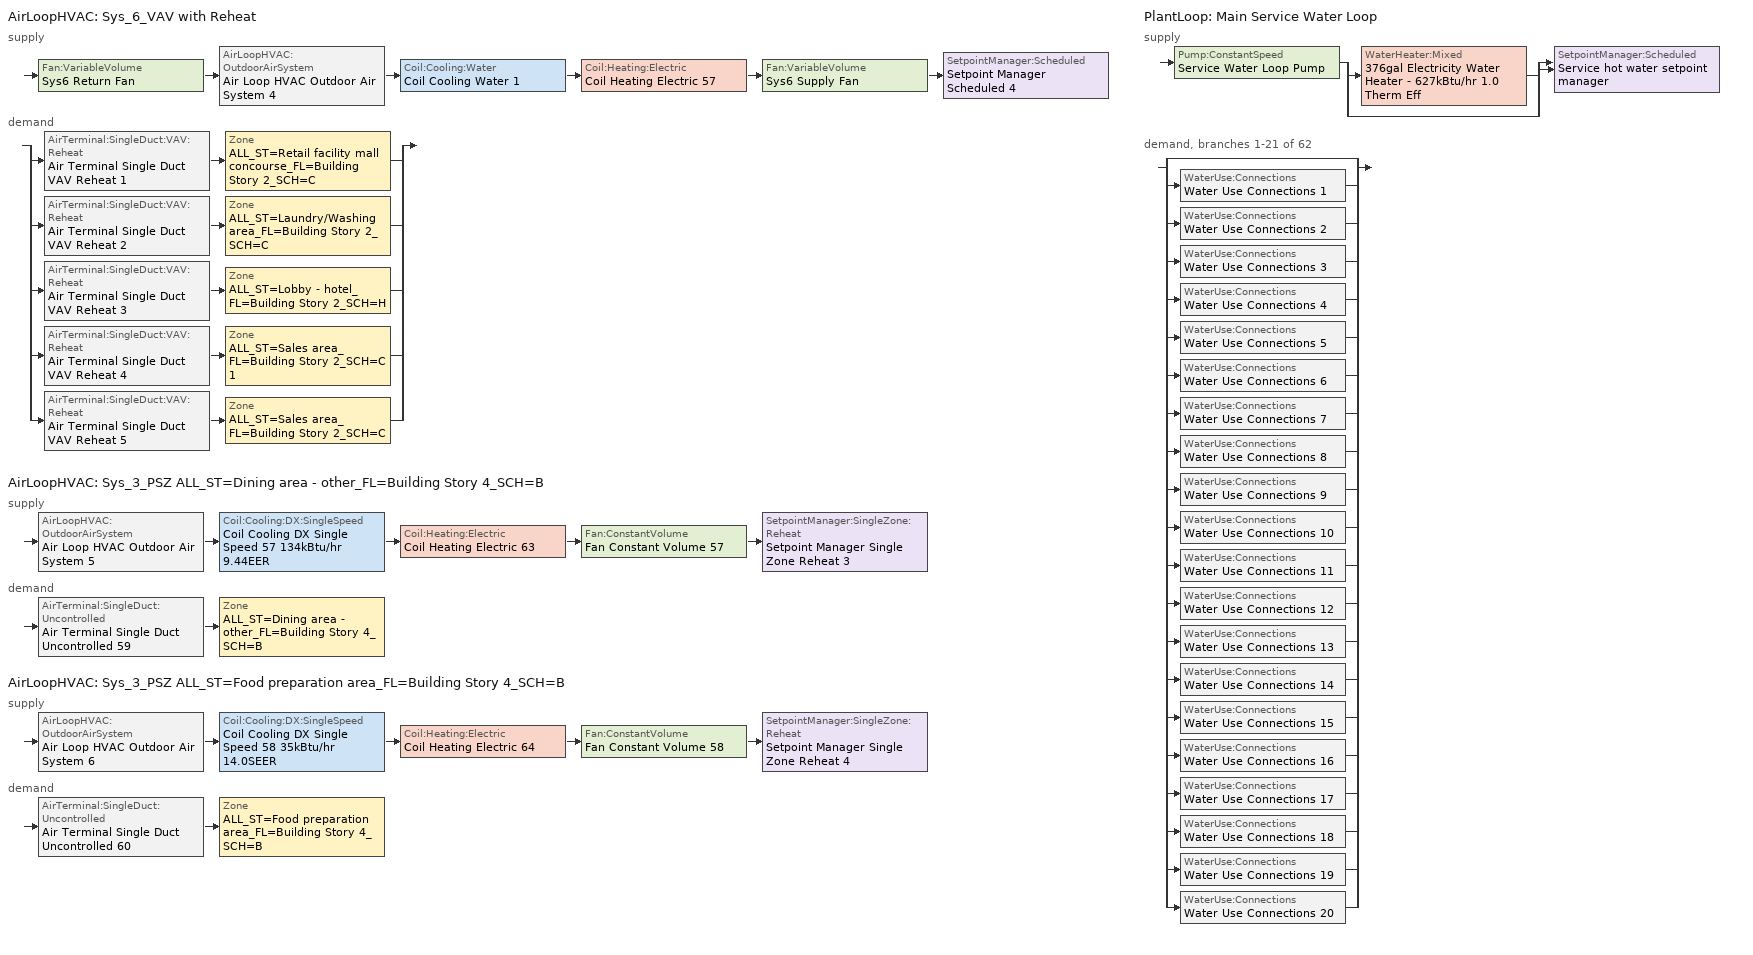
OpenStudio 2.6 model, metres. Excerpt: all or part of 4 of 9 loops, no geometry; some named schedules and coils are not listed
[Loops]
AirLoopHVAC 'Sys_6_VAV with Reheat'
 supply: Fan:VariableVolume 'Sys6 Return Fan' > AirLoopHVAC:OutdoorAirSystem 'Air Loop HVAC Outdoor Air System 4' > Coil:Cooling:Water 'Coil Cooling Water 1' > Coil:Heating:Electric 'Coil Heating Electric 57' > Fan:VariableVolume 'Sys6 Supply Fan' > SetpointManager:Scheduled 'Setpoint Manager Scheduled 4'
 demand: split
  | AirTerminal:SingleDuct:VAV:Reheat 'Air Terminal Single Duct VAV Reheat 1' > Zone 'ALL_ST=Retail facility mall concourse_FL=Building Story 2_SCH=C'
  | AirTerminal:SingleDuct:VAV:Reheat 'Air Terminal Single Duct VAV Reheat 2' > Zone 'ALL_ST=Laundry/Washing area_FL=Building Story 2_SCH=C'
  | AirTerminal:SingleDuct:VAV:Reheat 'Air Terminal Single Duct VAV Reheat 3' > Zone 'ALL_ST=Lobby - hotel_FL=Building Story 2_SCH=H'
  | AirTerminal:SingleDuct:VAV:Reheat 'Air Terminal Single Duct VAV Reheat 4' > Zone 'ALL_ST=Sales area_FL=Building Story 2_SCH=C 1'
  | AirTerminal:SingleDuct:VAV:Reheat 'Air Terminal Single Duct VAV Reheat 5' > Zone 'ALL_ST=Sales area_FL=Building Story 2_SCH=C'
AirLoopHVAC 'Sys_3_PSZ ALL_ST=Dining area - other_FL=Building Story 4_SCH=B'
 supply: AirLoopHVAC:OutdoorAirSystem 'Air Loop HVAC Outdoor Air System 5' > Coil:Cooling:DX:SingleSpeed 'Coil Cooling DX Single Speed 57 134kBtu/hr 9.44EER' > Coil:Heating:Electric 'Coil Heating Electric 63' > Fan:ConstantVolume 'Fan Constant Volume 57' > SetpointManager:SingleZone:Reheat 'Setpoint Manager Single Zone Reheat 3'
 demand: AirTerminal:SingleDuct:Uncontrolled 'Air Terminal Single Duct Uncontrolled 59' > Zone 'ALL_ST=Dining area - other_FL=Building Story 4_SCH=B'
AirLoopHVAC 'Sys_3_PSZ ALL_ST=Food preparation area_FL=Building Story 4_SCH=B'
 supply: AirLoopHVAC:OutdoorAirSystem 'Air Loop HVAC Outdoor Air System 6' > Coil:Cooling:DX:SingleSpeed 'Coil Cooling DX Single Speed 58 35kBtu/hr 14.0SEER' > Coil:Heating:Electric 'Coil Heating Electric 64' > Fan:ConstantVolume 'Fan Constant Volume 58' > SetpointManager:SingleZone:Reheat 'Setpoint Manager Single Zone Reheat 4'
 demand: AirTerminal:SingleDuct:Uncontrolled 'Air Terminal Single Duct Uncontrolled 60' > Zone 'ALL_ST=Food preparation area_FL=Building Story 4_SCH=B'
PlantLoop 'Main Service Water Loop'
 supply: Pump:ConstantSpeed 'Service Water Loop Pump' > split
  | WaterHeater:Mixed '376gal Electricity Water Heater - 627kBtu/hr 1.0 Therm Eff'
  | bypass
  join > SetpointManager:Scheduled 'Service hot water setpoint manager'
 demand, branches 1-21 of 62: split
  | bypass
  | WaterUse:Connections 'Water Use Connections 1'
  | WaterUse:Connections 'Water Use Connections 2'
  | WaterUse:Connections 'Water Use Connections 3'
  | WaterUse:Connections 'Water Use Connections 4'
  | WaterUse:Connections 'Water Use Connections 5'
  | WaterUse:Connections 'Water Use Connections 6'
  | WaterUse:Connections 'Water Use Connections 7'
  | WaterUse:Connections 'Water Use Connections 8'
  | WaterUse:Connections 'Water Use Connections 9'
  | WaterUse:Connections 'Water Use Connections 10'
  | WaterUse:Connections 'Water Use Connections 11'
  | WaterUse:Connections 'Water Use Connections 12'
  | WaterUse:Connections 'Water Use Connections 13'
  | WaterUse:Connections 'Water Use Connections 14'
  | WaterUse:Connections 'Water Use Connections 15'
  | WaterUse:Connections 'Water Use Connections 16'
  | WaterUse:Connections 'Water Use Connections 17'
  | WaterUse:Connections 'Water Use Connections 18'
  | WaterUse:Connections 'Water Use Connections 19'
  | WaterUse:Connections 'Water Use Connections 20'
[Sizing:Zone] Zone Cooling Design Supply Air Temperature Input Method=SupplyAirTemperature; Zone Cooling Design Supply Air Temperature {C}=13; Zone Cooling Design Supply Air Temperature Difference {deltaC}=11.11; Zone Heating Design Supply Air Temperature Input Method=SupplyAirTemperature; Zone Heating Design Supply Air Temperature {C}=43; Zone Heating Design Supply Air Temperature Difference {deltaC}=11.11; Zone Cooling Design Supply Air Humidity Ratio {kg-H2O/kg-air}=0.0085; Zone Heating Design Supply Air Humidity Ratio {kg-H2O/kg-air}=0.008; Zone Heating Sizing Factor=1.3; Zone Cooling Sizing Factor=1.1; Cooling Design Air Flow Method=DesignDay; Heating Design Air Flow Method=DesignDay; Account for Dedicated Outdoor Air System=No; Dedicated Outdoor Air System Control Strategy=NeutralSupplyAir; Dedicated Outdoor Air Low Setpoint Temperature for Design {C}=autosize; Dedicated Outdoor Air High Setpoint Temperature for Design {C}=autosize
ALL_ST=Sales area_FL=Building Story 2_SCH=C; ALL_ST=Retail facility mall concourse_FL=Building Story 2_SCH=C; ALL_ST=Dining area - other_FL=Building Story 4_SCH=B; ALL_ST=Laundry/Washing area_FL=Building Story 2_SCH=C; ALL_ST=Lobby - hotel_FL=Building Story 2_SCH=H; ALL_ST=Sales area_FL=Building Story 2_SCH=C 1; ALL_ST=Food preparation area_FL=Building Story 4_SCH=B
[Zone equipment]
ALL_ST=Sales area_FL=Building Story 2_SCH=C: Air Terminal Single Duct VAV Reheat 5, Zone HVAC Baseboard Convective Electric 63
ALL_ST=Retail facility mall concourse_FL=Building Story 2_SCH=C: Air Terminal Single Duct VAV Reheat 1, Zone HVAC Baseboard Convective Electric 59
ALL_ST=Dining area - other_FL=Building Story 4_SCH=B: Air Terminal Single Duct Uncontrolled 59, Zone HVAC Baseboard Convective Electric 64
ALL_ST=Laundry/Washing area_FL=Building Story 2_SCH=C: Air Terminal Single Duct VAV Reheat 2, Zone HVAC Baseboard Convective Electric 60
ALL_ST=Lobby - hotel_FL=Building Story 2_SCH=H: Air Terminal Single Duct VAV Reheat 3, Zone HVAC Baseboard Convective Electric 61
ALL_ST=Sales area_FL=Building Story 2_SCH=C 1: Air Terminal Single Duct VAV Reheat 4, Zone HVAC Baseboard Convective Electric 62
ALL_ST=Food preparation area_FL=Building Story 4_SCH=B: Air Terminal Single Duct Uncontrolled 60, Zone HVAC Baseboard Convective Electric 65
[AirLoopHVAC] Design Supply Air Flow Rate {m3/s}=AutoSize
Name | Availability Schedule
Sys_6_VAV with Reheat | Sys_6_VAV with Reheat Occ Sch
Sys_3_PSZ ALL_ST=Dining area - other_FL=Building Story 4_SCH=B | Sys_3_PSZ ALL_ST=Dining area - other_FL=Building Story 4_SCH=B Occ Sch
Sys_3_PSZ ALL_ST=Food preparation area_FL=Building Story 4_SCH=B | Sys_3_PSZ ALL_ST=Food preparation area_FL=Building Story 4_SCH=B Occ Sch
[Sizing:System] Type of Load to Size On=Sensible; Design Outdoor Air Flow Rate {m3/s}=Autosize; Preheat Design Temperature {C}=7; Preheat Design Humidity Ratio {kg-H2O/kg-Air}=0.008; Precool Design Humidity Ratio {kg-H2O/kg-Air}=0.008; Central Cooling Design Supply Air Temperature {C}=13; Sizing Option=NonCoincident; 100% Outdoor Air in Cooling=No; 100% Outdoor Air in Heating=No; Central Cooling Design Supply Air Humidity Ratio {kg-H2O/kg-Air}=0.0085; Central Heating Design Supply Air Humidity Ratio {kg-H2O/kg-Air}=0.008; Cooling Design Air Flow Method=DesignDay; Cooling Design Air Flow Rate {m3/s}=0; Heating Design Air Flow Method=DesignDay; Heating Design Air Flow Rate {m3/s}=0; System Outdoor Air Method=ZoneSum; Zone Maximum Outdoor Air Fraction=1; Cooling Supply Air Flow Rate Per Floor Area {m3/s-m2}=0.00996765; Cooling Fraction of Autosized Cooling Supply Air Flow Rate=1; Cooling Supply Air Flow Rate Per Unit Cooling Capacity {m3/s-W}=3.94755e-05; Heating Supply Air Flow Rate Per Floor Area {m3/s-m2}=0.00996765; Heating Fraction of Autosized Heating Supply Air Flow Rate=1; Heating Fraction of Autosized Cooling Supply Air Flow Rate=1; Heating Supply Air Flow Rate Per Unit Heating Capacity {m3/s-W}=3.15882e-05; Cooling Design Capacity Method=CoolingDesignCapacity; Cooling Design Capacity {W}=autosize; Cooling Design Capacity Per Floor Area {W/m2}=234.7; Fraction of Autosized Cooling Design Capacity=1; Heating Design Capacity Method=HeatingDesignCapacity; Heating Design Capacity {W}=autosize; Heating Design Capacity Per Floor Area {W/m2}=157; Fraction of Autosized Heating Design Capacity=1; Central Cooling Capacity Control Method=OnOff
Name | Minimum System Air Flow Ratio | Precool Design Temperature {C} | Central Heating Design Supply Air Temperature {C}
Sys_6_VAV with Reheat | 0.3 | 12.8 | 13.1
Sys_3_PSZ ALL_ST=Dining area - other_FL=Building Story 4_SCH=B; Sys_3_PSZ ALL_ST=Food preparation area_FL=Building Story 4_SCH=B | 1 | 13 | 43
[Fan:ConstantVolume] Availability Schedule=Always On Discrete; Fan Efficiency=0.39975; Pressure Rise {Pa}=640; Maximum Flow Rate {m3/s}=AutoSize; Motor Efficiency=0.615
Fan Constant Volume 57; Fan Constant Volume 58
[Coil:Heating:Electric] Availability Schedule=Always On Discrete
Coil Heating Electric 57; Coil Heating Electric 58; Coil Heating Electric 59; Coil Heating Electric 60; Coil Heating Electric 61; Coil Heating Electric 62; Coil Heating Electric 63; Coil Heating Electric 64
[Coil:Cooling:DX:SingleSpeed] Availability Schedule=Always On Discrete; Rated Total Cooling Capacity {W}=autosize; Rated Sensible Heat Ratio=autosize; Rated Air Flow Rate {m3/s}=autosize; Rated Evaporator Fan Power Per Volume Flow Rate {W/(m3/s)}=773.3; Total Cooling Capacity Function of Temperature Curve=DXCOOL-NECB2011-REF-CAPFT; Total Cooling Capacity Function of Flow Fraction Curve=DXCOOL-NECB2011-REF-CAPFFLOW; Energy Input Ratio Function of Temperature Curve=DXCOOL-NECB2011-REF-COOLEIRFT; Energy Input Ratio Function of Flow Fraction Curve=DXCOOL-NECB2011-REF-COOLEIRFFLOW; Part Load Fraction Correlation Curve=DXCOOL-NECB2011-REF-COOLPLFFPLR; Condenser Type=AirCooled; Evaporative Condenser Effectiveness=0; Evaporative Condenser Air Flow Rate {m3/s}=Autosize; Evaporative Condenser Pump Rated Power Consumption {W}=Autosize; Crankcase Heater Capacity {W}=0; Maximum Outdoor Dry-Bulb Temperature for Crankcase Heater Operation {C}=0; Basin Heater Capacity {W/K}=0; Basin Heater Setpoint Temperature {C}=10
Name | Rated COP {W/W}
Coil Cooling DX Single Speed 57 134kBtu/hr 9.44EER | 3.29003
Coil Cooling DX Single Speed 58 35kBtu/hr 14.0SEER | 3.8248
[Controller:OutdoorAir] Minimum Outdoor Air Flow Rate {m3/s}=autosize; Maximum Outdoor Air Flow Rate {m3/s}=Autosize; Economizer Control Action Type=ModulateFlow; Lockout Type=NoLockout; Minimum Limit Type=FixedMinimum; High Humidity Control=No; Heat Recovery Bypass Control Type=BypassWhenOAFlowGreaterThanMinimum
Name | Economizer Control Type | Minimum Outdoor Air Schedule | Controller Mechanical Ventilation | Economizer Maximum Limit Dry-Bulb Temperature {C} | Economizer Maximum Limit Enthalpy {J/kg} | Economizer Minimum Limit Dry-Bulb Temperature {C}
Controller Outdoor Air 4 | DifferentialEnthalpy | Sys_6_VAV with Reheat Occ Sch | Controller Mechanical Ventilation 4
Controller Outdoor Air 5 | DifferentialEnthalpy | Sys_3_PSZ ALL_ST=Dining area - other_FL=Building Story 4_SCH=B Occ Sch | Controller Mechanical Ventilation 5
Controller Outdoor Air 6 | NoEconomizer | Sys_3_PSZ ALL_ST=Food preparation area_FL=Building Story 4_SCH=B Occ Sch | Controller Mechanical Ventilation 6 | 28 | 64000 | -100
[Controller:MechanicalVentilation] Availability Schedule=Always On Discrete; System Outdoor Air Method=ZoneSum
Controller Mechanical Ventilation 4; Controller Mechanical Ventilation 5; Controller Mechanical Ventilation 6
[AirLoopHVAC:OutdoorAirSystem]
Name | Controller
Air Loop HVAC Outdoor Air System 4 | Controller Outdoor Air 4
Air Loop HVAC Outdoor Air System 5 | Controller Outdoor Air 5
Air Loop HVAC Outdoor Air System 6 | Controller Outdoor Air 6
[SetpointManager:Scheduled] Control Variable=Temperature
Name | Schedule
Setpoint Manager Scheduled 4 | Supply Air Temp
Service hot water setpoint manager | Service Water Loop Temp - 140F
[ZoneHVAC:Baseboard:Convective:Electric] Availability Schedule=Always On Discrete; Nominal Capacity {W}=autosize; Efficiency=1
Zone HVAC Baseboard Convective Electric 59; Zone HVAC Baseboard Convective Electric 60; Zone HVAC Baseboard Convective Electric 61; Zone HVAC Baseboard Convective Electric 62; Zone HVAC Baseboard Convective Electric 63; Zone HVAC Baseboard Convective Electric 64; Zone HVAC Baseboard Convective Electric 65
[AirTerminal:SingleDuct:Uncontrolled] Availability Schedule=Always On Discrete; Maximum Air Flow Rate {m3/s}=AutoSize
Air Terminal Single Duct Uncontrolled 59; Air Terminal Single Duct Uncontrolled 60
[SetpointManager:SingleZone:Reheat] Minimum Supply Air Temperature {C}=13; Maximum Supply Air Temperature {C}=43
Name | Control Zone
Setpoint Manager Single Zone Reheat 3 | ALL_ST=Dining area - other_FL=Building Story 4_SCH=B
Setpoint Manager Single Zone Reheat 4 | ALL_ST=Food preparation area_FL=Building Story 4_SCH=B
[PlantLoop]
Main Service Water Loop: Glycol Concentration=0; Maximum Loop Temperature {C}=60; Minimum Loop Temperature {C}=10; Plant Loop Volume {m3}=Autocalculate; Load Distribution Scheme=Optimal
[Sizing:Plant]
Main Service Water Loop: Loop Type=Heating; Design Loop Exit Temperature {C}=60; Loop Design Temperature Difference {deltaC}=5; Sizing Option=NonCoincident; Zone Timesteps in Averaging Window=1; Coincident Sizing Factor Mode=None
[Pump:ConstantSpeed]
Service Water Loop Pump: Rated Flow Rate {m3/s}=autosize; Rated Pump Head {Pa}=589752; Rated Power Consumption {W}=autosize; Motor Efficiency=0.855; Fraction of Motor Inefficiencies to Fluid Stream=0; Pump Control Type=Intermittent; Design Power Sizing Method=PowerPerFlowPerPressure; Design Electric Power per Unit Flow Rate {W/(m3/s)}=348701.1; Design Shaft Power per Unit Flow Rate per Unit Head {W-s/m3-Pa}=1.28205
[Fan:VariableVolume] Availability Schedule=Always On Discrete; Maximum Flow Rate {m3/s}=Autosize; Fan Power Minimum Flow Rate Input Method=Fraction; Fan Power Minimum Flow Fraction=0.68; Fan Power Minimum Air Flow Rate {m3/s}=0; Motor In Airstream Fraction=1; Fan Power Coefficient 1=-2.4176; Fan Power Coefficient 2=9.5874; Fan Power Coefficient 3=-11.559; Fan Power Coefficient 4=5.4009; Fan Power Coefficient 5=0
Name | Fan Efficiency | Pressure Rise {Pa} | Motor Efficiency
Sys6 Supply Fan | 0.549965 | 1000 | 0.8461
Sys6 Return Fan | 0.299975 | 250 | 0.4615
[AirTerminal:SingleDuct:VAV:Reheat] Availability Schedule=Always On Discrete; Maximum Air Flow Rate {m3/s}=AutoSize; Zone Minimum Air Flow Input Method=Constant; Constant Minimum Air Flow Fraction=0.3; Maximum Hot Water or Steam Flow Rate {m3/s}=AutoSize; Minimum Hot Water or Steam Flow Rate {m3/s}=0; Convergence Tolerance=0.001; Damper Heating Action=Normal; Maximum Flow per Zone Floor Area During Reheat {m3/s-m2}=AutoSize; Maximum Flow Fraction During Reheat=0.5; Maximum Reheat Air Temperature {C}=43; Control For Outdoor Air=No
Name | Fixed Minimum Air Flow Rate {m3/s} | Reheat Coil
Air Terminal Single Duct VAV Reheat 1 | 0.377724 | Coil Heating Electric 58
Air Terminal Single Duct VAV Reheat 2 | 0.156079 | Coil Heating Electric 59
Air Terminal Single Duct VAV Reheat 3 | 2.61637 | Coil Heating Electric 60
Air Terminal Single Duct VAV Reheat 4 | 0.134143 | Coil Heating Electric 61
Air Terminal Single Duct VAV Reheat 5 | 0.155338 | Coil Heating Electric 62
[WaterHeater:Mixed]
376gal Electricity Water Heater - 627kBtu/hr 1.0 Therm Eff: Tank Volume {m3}=1.42181; Setpoint Temperature Schedule=Service Water Loop Temp - 140F; Deadband Temperature Difference {deltaC}=2; Maximum Temperature Limit {C}=82.2222; Heater Control Type=Cycle; Heater Maximum Capacity {W}=183709; Heater Fuel Type=Electricity; Heater Thermal Efficiency=1; Off Cycle Parasitic Fuel Consumption Rate {W}=122.494; Off Cycle Parasitic Fuel Type=Electricity; Off Cycle Parasitic Heat Fraction to Tank=0.8; On Cycle Parasitic Fuel Consumption Rate {W}=122.494; On Cycle Parasitic Fuel Type=Electricity; On Cycle Parasitic Heat Fraction to Tank=0; Ambient Temperature Indicator=Schedule; Ambient Temperature Schedule=Water Heater Ambient Temp Schedule - 70F; Off Cycle Loss Coefficient to Ambient Temperature {W/K}=5.26259; On Cycle Loss Coefficient to Ambient Temperature {W/K}=5.26259; Use Side Effectiveness=1; Source Side Effectiveness=1; Use Side Design Flow Rate {m3/s}=autosize; Source Side Design Flow Rate {m3/s}=autosize; Indirect Water Heating Recovery Time {hr}=1.5; Source Side Flow Control Mode=IndirectHeatPrimarySetpoint
[WaterUse:Connections]
Name | Water Use Equipment Name 1
Water Use Connections 1 | Banquet_flr_6 Service Water Use 0.34gal/min
Water Use Connections 2 | Cafe_flr_1 Service Water Use 0.02gal/min
Water Use Connections 3 | Dining_flr_6 Service Water Use 0.34gal/min
Water Use Connections 4 | Kitchen_flr_6 Service Water Use 0.05gal/min
Water Use Connections 5 | Laundry_flr_1 Service Water Use 0.02gal/min
Water Use Connections 6 | Lobby_flr_1 Service Water Use 0.33gal/min
Water Use Connections 7 | Retail_1_flr_1 Service Water Use 0.01gal/min
Water Use Connections 8 | Retail_2_flr_1 Service Water Use 0.01gal/min
Water Use Connections 9 | Room_1_flr_3 Service Water Use 0.08gal/min
Water Use Connections 10 | Room_1_flr_6 Service Water Use 0.08gal/min
Water Use Connections 11 | Room_2_flr_3 Service Water Use 0.08gal/min
Water Use Connections 12 | Room_2_flr_6 Service Water Use 0.08gal/min
Water Use Connections 13 | Room_3_0_flr_3 Service Water Use 0.05gal/min
Water Use Connections 14 | Room_3_10_flr_3 Service Water Use 0.05gal/min
Water Use Connections 15 | Room_3_11_flr_3 Service Water Use 0.05gal/min
Water Use Connections 16 | Room_3_12_flr_3 Service Water Use 0.05gal/min
Water Use Connections 17 | Room_3_13_flr_3 Service Water Use 0.05gal/min
Water Use Connections 18 | Room_3_14_flr_3 Service Water Use 0.05gal/min
Water Use Connections 19 | Room_3_15_flr_3 Service Water Use 0.05gal/min
Water Use Connections 20 | Room_3_16_flr_3 Service Water Use 0.05gal/min
[WaterUse:Equipment:Definition]
Name | Peak Flow Rate {m3/s} | Target Temperature Schedule | Sensible Fraction Schedule | Latent Fraction Schedule
Banquet_flr_6 Service Water Use Def 0.34gal/min | 2.11381e-05 | Schedule Ruleset 5 | Schedule Ruleset 3 | Schedule Ruleset 4
Cafe_flr_1 Service Water Use Def 0.02gal/min | 1.50463e-06 | Schedule Ruleset 8 | Schedule Ruleset 6 | Schedule Ruleset 7
Dining_flr_6 Service Water Use Def 0.34gal/min | 2.11381e-05 | Schedule Ruleset 11 | Schedule Ruleset 9 | Schedule Ruleset 10
Kitchen_flr_6 Service Water Use Def 0.05gal/min | 3.29204e-06 | Schedule Ruleset 14 | Schedule Ruleset 12 | Schedule Ruleset 13
Laundry_flr_1 Service Water Use Def 0.02gal/min | 1.24346e-06 | Schedule Ruleset 17 | Schedule Ruleset 15 | Schedule Ruleset 16
Lobby_flr_1 Service Water Use Def 0.33gal/min | 2.08442e-05 | Schedule Ruleset 20 | Schedule Ruleset 18 | Schedule Ruleset 19
Retail_1_flr_1 Service Water Use Def 0.01gal/min | 4.74976e-07 | Schedule Ruleset 23 | Schedule Ruleset 21 | Schedule Ruleset 22
Retail_2_flr_1 Service Water Use Def 0.01gal/min | 5.50024e-07 | Schedule Ruleset 26 | Schedule Ruleset 24 | Schedule Ruleset 25
Room_1_flr_3 Service Water Use Def 0.08gal/min | 4.97412e-06 | Schedule Ruleset 29 | Schedule Ruleset 27 | Schedule Ruleset 28
Room_1_flr_6 Service Water Use Def 0.08gal/min | 4.97412e-06 | Schedule Ruleset 32 | Schedule Ruleset 30 | Schedule Ruleset 31
Room_2_flr_3 Service Water Use Def 0.08gal/min | 4.97354e-06 | Schedule Ruleset 35 | Schedule Ruleset 33 | Schedule Ruleset 34
Room_2_flr_6 Service Water Use Def 0.08gal/min | 4.97354e-06 | Schedule Ruleset 38 | Schedule Ruleset 36 | Schedule Ruleset 37
Room_3_0_flr_3 Service Water Use Def 0.05gal/min | 3.12604e-06 | Schedule Ruleset 41 | Schedule Ruleset 39 | Schedule Ruleset 40
Room_3_10_flr_3 Service Water Use Def 0.05gal/min | 3.12604e-06 | Schedule Ruleset 44 | Schedule Ruleset 42 | Schedule Ruleset 43
Room_3_11_flr_3 Service Water Use Def 0.05gal/min | 3.12604e-06 | Schedule Ruleset 47 | Schedule Ruleset 45 | Schedule Ruleset 46
Room_3_12_flr_3 Service Water Use Def 0.05gal/min | 3.12604e-06 | Schedule Ruleset 50 | Schedule Ruleset 48 | Schedule Ruleset 49
Room_3_13_flr_3 Service Water Use Def 0.05gal/min | 3.12604e-06 | Schedule Ruleset 53 | Schedule Ruleset 51 | Schedule Ruleset 52
Room_3_14_flr_3 Service Water Use Def 0.05gal/min | 3.12604e-06 | Schedule Ruleset 56 | Schedule Ruleset 54 | Schedule Ruleset 55
Room_3_15_flr_3 Service Water Use Def 0.05gal/min | 3.12604e-06 | Schedule Ruleset 59 | Schedule Ruleset 57 | Schedule Ruleset 58
Room_3_16_flr_3 Service Water Use Def 0.05gal/min | 3.12604e-06 | Schedule Ruleset 62 | Schedule Ruleset 60 | Schedule Ruleset 61
[WaterUse:Equipment]
Name | Water Use Equipment Definition | Space | Flow Rate Fraction Schedule
Banquet_flr_6 Service Water Use 0.34gal/min | Banquet_flr_6 Service Water Use Def 0.34gal/min | Banquet_Flr_6 | NECB-B-Service Water Heating
Cafe_flr_1 Service Water Use 0.02gal/min | Cafe_flr_1 Service Water Use Def 0.02gal/min | Cafe_Flr_1 | NECB-C-Service Water Heating
Dining_flr_6 Service Water Use 0.34gal/min | Dining_flr_6 Service Water Use Def 0.34gal/min | Dining_Flr_6 | NECB-B-Service Water Heating
Kitchen_flr_6 Service Water Use 0.05gal/min | Kitchen_flr_6 Service Water Use Def 0.05gal/min | Kitchen_Flr_6 | NECB-B-Service Water Heating
Laundry_flr_1 Service Water Use 0.02gal/min | Laundry_flr_1 Service Water Use Def 0.02gal/min | Laundry_Flr_1 | NECB-C-Service Water Heating
Lobby_flr_1 Service Water Use 0.33gal/min | Lobby_flr_1 Service Water Use Def 0.33gal/min | Lobby_Flr_1 | NECB-H-Service Water Heating
Retail_1_flr_1 Service Water Use 0.01gal/min | Retail_1_flr_1 Service Water Use Def 0.01gal/min | Retail_1_Flr_1 | NECB-C-Service Water Heating
Retail_2_flr_1 Service Water Use 0.01gal/min | Retail_2_flr_1 Service Water Use Def 0.01gal/min | Retail_2_Flr_1 | NECB-C-Service Water Heating
Room_1_flr_3 Service Water Use 0.08gal/min | Room_1_flr_3 Service Water Use Def 0.08gal/min | Room_1_Flr_3 | NECB-F-Service Water Heating
Room_1_flr_6 Service Water Use 0.08gal/min | Room_1_flr_6 Service Water Use Def 0.08gal/min | Room_1_Flr_6 | NECB-F-Service Water Heating
Room_2_flr_3 Service Water Use 0.08gal/min | Room_2_flr_3 Service Water Use Def 0.08gal/min | Room_2_Flr_3 | NECB-F-Service Water Heating
Room_2_flr_6 Service Water Use 0.08gal/min | Room_2_flr_6 Service Water Use Def 0.08gal/min | Room_2_Flr_6 | NECB-F-Service Water Heating
Room_3_0_flr_3 Service Water Use 0.05gal/min | Room_3_0_flr_3 Service Water Use Def 0.05gal/min | Room_3_0_Flr_3 | NECB-F-Service Water Heating
Room_3_10_flr_3 Service Water Use 0.05gal/min | Room_3_10_flr_3 Service Water Use Def 0.05gal/min | Room_3_10_Flr_3 | NECB-F-Service Water Heating
Room_3_11_flr_3 Service Water Use 0.05gal/min | Room_3_11_flr_3 Service Water Use Def 0.05gal/min | Room_3_11_Flr_3 | NECB-F-Service Water Heating
Room_3_12_flr_3 Service Water Use 0.05gal/min | Room_3_12_flr_3 Service Water Use Def 0.05gal/min | Room_3_12_Flr_3 | NECB-F-Service Water Heating
Room_3_13_flr_3 Service Water Use 0.05gal/min | Room_3_13_flr_3 Service Water Use Def 0.05gal/min | Room_3_13_Flr_3 | NECB-F-Service Water Heating
Room_3_14_flr_3 Service Water Use 0.05gal/min | Room_3_14_flr_3 Service Water Use Def 0.05gal/min | Room_3_14_Flr_3 | NECB-F-Service Water Heating
Room_3_15_flr_3 Service Water Use 0.05gal/min | Room_3_15_flr_3 Service Water Use Def 0.05gal/min | Room_3_15_Flr_3 | NECB-F-Service Water Heating
Room_3_16_flr_3 Service Water Use 0.05gal/min | Room_3_16_flr_3 Service Water Use Def 0.05gal/min | Room_3_16_Flr_3 | NECB-F-Service Water Heating
[Schedule:Ruleset]
Supply Air Temp: Default Day Schedule=Supply Air Temp Default
Service Water Loop Temp - 140F: Default Day Schedule=Service Water Loop Temp - 140F Default
Water Heater Ambient Temp Schedule - 70F: Default Day Schedule=Water Heater Ambient Temp Schedule - 70F Default
Schedule Ruleset 3: Default Day Schedule=Schedule Day 8
Schedule Ruleset 4: Default Day Schedule=Schedule Day 9
Schedule Ruleset 5: Default Day Schedule=Schedule Day 10
NECB-B-Service Water Heating: Default Day Schedule=NECB-B-Service Water Heating Default
Schedule Ruleset 6: Default Day Schedule=Schedule Day 11
Schedule Ruleset 7: Default Day Schedule=Schedule Day 12
Schedule Ruleset 8: Default Day Schedule=Schedule Day 13
NECB-C-Service Water Heating: Default Day Schedule=NECB-C-Service Water Heating Default
Schedule Ruleset 9: Default Day Schedule=Schedule Day 14
Schedule Ruleset 10: Default Day Schedule=Schedule Day 15
Schedule Ruleset 11: Default Day Schedule=Schedule Day 16
Schedule Ruleset 12: Default Day Schedule=Schedule Day 17
Schedule Ruleset 13: Default Day Schedule=Schedule Day 18
Schedule Ruleset 14: Default Day Schedule=Schedule Day 19
Schedule Ruleset 15: Default Day Schedule=Schedule Day 20
Schedule Ruleset 16: Default Day Schedule=Schedule Day 21
Schedule Ruleset 17: Default Day Schedule=Schedule Day 22
Schedule Ruleset 18: Default Day Schedule=Schedule Day 23
Schedule Ruleset 19: Default Day Schedule=Schedule Day 24
Schedule Ruleset 20: Default Day Schedule=Schedule Day 25
NECB-H-Service Water Heating: Default Day Schedule=NECB-H-Service Water Heating Default
Schedule Ruleset 21: Default Day Schedule=Schedule Day 26
Schedule Ruleset 22: Default Day Schedule=Schedule Day 27
Schedule Ruleset 23: Default Day Schedule=Schedule Day 28
Schedule Ruleset 24: Default Day Schedule=Schedule Day 29
Schedule Ruleset 25: Default Day Schedule=Schedule Day 30
Schedule Ruleset 26: Default Day Schedule=Schedule Day 31
Schedule Ruleset 27: Default Day Schedule=Schedule Day 32
Schedule Ruleset 28: Default Day Schedule=Schedule Day 33
Schedule Ruleset 29: Default Day Schedule=Schedule Day 34
NECB-F-Service Water Heating: Default Day Schedule=NECB-F-Service Water Heating Default
Schedule Ruleset 30: Default Day Schedule=Schedule Day 35
Schedule Ruleset 31: Default Day Schedule=Schedule Day 36
Schedule Ruleset 32: Default Day Schedule=Schedule Day 37
Schedule Ruleset 33: Default Day Schedule=Schedule Day 38
Schedule Ruleset 34: Default Day Schedule=Schedule Day 39
Schedule Ruleset 35: Default Day Schedule=Schedule Day 40
Schedule Ruleset 36: Default Day Schedule=Schedule Day 41
Schedule Ruleset 37: Default Day Schedule=Schedule Day 42
Schedule Ruleset 38: Default Day Schedule=Schedule Day 43
Schedule Ruleset 39: Default Day Schedule=Schedule Day 44
Schedule Ruleset 40: Default Day Schedule=Schedule Day 45
Schedule Ruleset 41: Default Day Schedule=Schedule Day 46
Schedule Ruleset 42: Default Day Schedule=Schedule Day 47
Schedule Ruleset 43: Default Day Schedule=Schedule Day 48
Schedule Ruleset 44: Default Day Schedule=Schedule Day 49
Schedule Ruleset 45: Default Day Schedule=Schedule Day 50
Schedule Ruleset 46: Default Day Schedule=Schedule Day 51
Schedule Ruleset 47: Default Day Schedule=Schedule Day 52
Schedule Ruleset 48: Default Day Schedule=Schedule Day 53
Schedule Ruleset 49: Default Day Schedule=Schedule Day 54
Schedule Ruleset 50: Default Day Schedule=Schedule Day 55
Schedule Ruleset 51: Default Day Schedule=Schedule Day 56
Schedule Ruleset 52: Default Day Schedule=Schedule Day 57
Schedule Ruleset 53: Default Day Schedule=Schedule Day 58
Schedule Ruleset 54: Default Day Schedule=Schedule Day 59
Schedule Ruleset 55: Default Day Schedule=Schedule Day 60
Schedule Ruleset 56: Default Day Schedule=Schedule Day 61
Schedule Ruleset 57: Default Day Schedule=Schedule Day 62
Schedule Ruleset 58: Default Day Schedule=Schedule Day 63
Schedule Ruleset 59: Default Day Schedule=Schedule Day 64
Schedule Ruleset 60: Default Day Schedule=Schedule Day 65
Schedule Ruleset 61: Default Day Schedule=Schedule Day 66
Schedule Ruleset 62: Default Day Schedule=Schedule Day 67
Sys_3_PSZ ALL_ST=Dining area - other_FL=Building Story 4_SCH=B Occ Sch: Default Day Schedule=Sys_3_PSZ ALL_ST=Dining area - other_FL=Building Story 4_SCH=B Occ Sch Default; Summer Design Day Schedule=Sys_3_PSZ ALL_ST=Dining area - other_FL=Building Story 4_SCH=B Occ Sch Summer Design Day; Winter Design Day Schedule=Sys_3_PSZ ALL_ST=Dining area - other_FL=Building Story 4_SCH=B Occ Sch Winter Design Day
Sys_3_PSZ ALL_ST=Food preparation area_FL=Building Story 4_SCH=B Occ Sch: Default Day Schedule=Sys_3_PSZ ALL_ST=Food preparation area_FL=Building Story 4_SCH=B Occ Sch Default; Summer Design Day Schedule=Sys_3_PSZ ALL_ST=Food preparation area_FL=Building Story 4_SCH=B Occ Sch Summer Design Day; Winter Design Day Schedule=Sys_3_PSZ ALL_ST=Food preparation area_FL=Building Story 4_SCH=B Occ Sch Winter Design Day
Sys_6_VAV with Reheat Occ Sch: Default Day Schedule=Sys_6_VAV with Reheat Occ Sch Default; Summer Design Day Schedule=Sys_6_VAV with Reheat Occ Sch Summer Design Day; Winter Design Day Schedule=Sys_6_VAV with Reheat Occ Sch Winter Design Day
[Schedule:Day]
Supply Air Temp Default: 24, 0, 13
Service Water Loop Temp - 140F Default; Schedule Day 10; Schedule Day 13; Schedule Day 16; Schedule Day 19; Schedule Day 22; Schedule Day 25; Schedule Day 28; Schedule Day 31; Schedule Day 34; Schedule Day 37; Schedule Day 40; Schedule Day 43; Schedule Day 46; Schedule Day 49; Schedule Day 52; Schedule Day 55; Schedule Day 58; Schedule Day 61; Schedule Day 64; Schedule Day 67: 24, 0, 60
Water Heater Ambient Temp Schedule - 70F Default: 24, 0, 21.1111
Schedule Day 8; Schedule Day 11; Schedule Day 14; Schedule Day 17; Schedule Day 20; Schedule Day 23; Schedule Day 26; Schedule Day 29; Schedule Day 32; Schedule Day 35; Schedule Day 38; Schedule Day 41; Schedule Day 44; Schedule Day 47; Schedule Day 50; Schedule Day 53; Schedule Day 56; Schedule Day 59; Schedule Day 62; Schedule Day 65: 24, 0, 0.2
Schedule Day 9; Schedule Day 12; Schedule Day 15; Schedule Day 18; Schedule Day 21; Schedule Day 24; Schedule Day 27; Schedule Day 30; Schedule Day 33; Schedule Day 36; Schedule Day 39; Schedule Day 42; Schedule Day 45; Schedule Day 48; Schedule Day 51; Schedule Day 54; Schedule Day 57; Schedule Day 60; Schedule Day 63; Schedule Day 66: 24, 0, 0.05
NECB-B-Service Water Heating Default; NECB-B-Service Water Heating Default|Wkdy Day: 1, 0, 0.6, 2, 0, 0.5, 9, 0, 0.05, 11, 0, 0.7, 12, 0, 0.4, 13, 0, 0.5, 15, 0, 0.6, 16, 0, 0.4, 18, 0, 0.3, 19, 0, 0.4, 20, 0, 0.5, 22, 0, 0.8, 24, 0, 0.9
NECB-B-Service Water Heating Sat Day: 1, 0, 0.7, 2, 0, 0.6, 9, 0, 0.05, 11, 0, 0.7, 12, 0, 0.4, 13, 0, 0.5, 15, 0, 0.6, 16, 0, 0.4, 18, 0, 0.3, 19, 0, 0.4, 20, 0, 0.5, 22, 0, 0.8, 24, 0, 0.9
NECB-B-Service Water Heating Sun|Hol Day: 1, 0, 0.5, 2, 0, 0.6, 9, 0, 0.05, 11, 0, 0.7, 12, 0, 0.4, 13, 0, 0.5, 15, 0, 0.6, 16, 0, 0.4, 18, 0, 0.3, 19, 0, 0.4, 20, 0, 0.5, 22, 0, 0.8, 24, 0, 0.5
NECB-C-Service Water Heating Default; NECB-C-Service Water Heating Default|Wkdy Day: 8, 0, 0.05, 9, 0, 0.1, 10, 0, 0.2, 11, 0, 0.3, 12, 0, 0.4, 16, 0, 0.8, 17, 0, 0.6, 18, 0, 0.4, 19, 0, 0.3, 21, 0, 0.2, 24, 0, 0.05
NECB-C-Service Water Heating Sat Day: 8, 0, 0.05, 9, 0, 0.1, 10, 0, 0.2, 11, 0, 0.3, 12, 0, 0.5, 16, 0, 0.9, 17, 0, 0.7, 18, 0, 0.5, 19, 0, 0.3, 21, 0, 0.2, 24, 0, 0.05
NECB-C-Service Water Heating Sun|Hol Day: 8, 0, 0.05, 9, 0, 0.1, 10, 0, 0.2, 11, 0, 0.3, 12, 0, 0.5, 17, 0, 0.9, 18, 0, 0.5, 19, 0, 0.3, 24, 0, 0.05
NECB-H-Service Water Heating Default; NECB-H-Service Water Heating Default|Wkdy Day; NECB-H-Service Water Heating Sat Day; NECB-H-Service Water Heating Sun|Hol Day: 24, 0, 0.9
NECB-F-Service Water Heating Default; NECB-F-Service Water Heating Default|Wkdy Day; NECB-F-Service Water Heating Sat Day; NECB-F-Service Water Heating Sun|Hol Day: 1, 0, 0.35, 2, 0, 0.21, 3, 0, 0.14, 5, 0, 0.07, 6, 0, 0.14, 7, 0, 0.28, 8, 0, 0.42, 9, 0, 0.63, 10, 0, 0.49, 12, 0, 0.35, 13, 0, 0.28, 14, 0, 0.35, 15, 0, 0.28, 19, 0, 0.21, 20, 0, 0.35, 24, 0, 0.49
Sys_3_PSZ ALL_ST=Dining area - other_FL=Building Story 4_SCH=B Occ Sch Default; Sys_3_PSZ ALL_ST=Dining area - other_FL=Building Story 4_SCH=B Occ Sch Winter Design Day; Sys_3_PSZ ALL_ST=Dining area - other_FL=Building Story 4_SCH=B Occ Sch Summer Design Day; Sys_3_PSZ ALL_ST=Food preparation area_FL=Building Story 4_SCH=B Occ Sch Default; Sys_3_PSZ ALL_ST=Food preparation area_FL=Building Story 4_SCH=B Occ Sch Winter Design Day; Sys_3_PSZ ALL_ST=Food preparation area_FL=Building Story 4_SCH=B Occ Sch Summer Design Day; Sys_6_VAV with Reheat Occ Sch Default; Sys_6_VAV with Reheat Occ Sch Winter Design Day; Sys_6_VAV with Reheat Occ Sch Summer Design Day; Sys_6_VAV with Reheat Occ Sch Monday; Sys_6_VAV with Reheat Occ Sch Tuesday; Sys_6_VAV with Reheat Occ Sch Wednesday; Sys_6_VAV with Reheat Occ Sch Thursday; Sys_6_VAV with Reheat Occ Sch Friday; Sys_6_VAV with Reheat Occ Sch Saturday; Sys_6_VAV with Reheat Occ Sch Sunday: 24, 0, 1
Sys_3_PSZ ALL_ST=Dining area - other_FL=Building Story 4_SCH=B Occ Sch Monday; Sys_3_PSZ ALL_ST=Dining area - other_FL=Building Story 4_SCH=B Occ Sch Tuesday; Sys_3_PSZ ALL_ST=Dining area - other_FL=Building Story 4_SCH=B Occ Sch Wednesday; Sys_3_PSZ ALL_ST=Dining area - other_FL=Building Story 4_SCH=B Occ Sch Thursday; Sys_3_PSZ ALL_ST=Dining area - other_FL=Building Story 4_SCH=B Occ Sch Friday; Sys_3_PSZ ALL_ST=Food preparation area_FL=Building Story 4_SCH=B Occ Sch Monday; Sys_3_PSZ ALL_ST=Food preparation area_FL=Building Story 4_SCH=B Occ Sch Tuesday; Sys_3_PSZ ALL_ST=Food preparation area_FL=Building Story 4_SCH=B Occ Sch Wednesday; Sys_3_PSZ ALL_ST=Food preparation area_FL=Building Story 4_SCH=B Occ Sch Thursday; Sys_3_PSZ ALL_ST=Food preparation area_FL=Building Story 4_SCH=B Occ Sch Friday: 1, 0, 1, 10, 0, 0, 24, 0, 1
Sys_3_PSZ ALL_ST=Dining area - other_FL=Building Story 4_SCH=B Occ Sch Saturday; Sys_3_PSZ ALL_ST=Food preparation area_FL=Building Story 4_SCH=B Occ Sch Saturday: 2, 0, 1, 10, 0, 0, 24, 0, 1
Sys_3_PSZ ALL_ST=Dining area - other_FL=Building Story 4_SCH=B Occ Sch Sunday; Sys_3_PSZ ALL_ST=Food preparation area_FL=Building Story 4_SCH=B Occ Sch Sunday: 1, 0, 0, 2, 0, 1, 11, 0, 0, 23, 0, 1, 24, 0, 0
[Schedule:Rule] Date Specification Type=DateRange; Start Month=1; Start Day=1; End Month=12
Name | Schedule Ruleset | Rule Order | Day Schedule | Apply Monday | Apply Tuesday | Apply Wednesday | Apply Thursday | Apply Friday | End Day | Apply Saturday | Apply Sunday
Schedule Rule 98 | NECB-B-Service Water Heating | 2 | NECB-B-Service Water Heating Default|Wkdy Day | Yes | Yes | Yes | Yes | Yes | 31
Schedule Rule 99 | NECB-B-Service Water Heating | 1 | NECB-B-Service Water Heating Sat Day |  |  |  |  |  | 31 | Yes
Schedule Rule 100 | NECB-B-Service Water Heating | 0 | NECB-B-Service Water Heating Sun|Hol Day |  |  |  |  |  | 31 |  | Yes
Schedule Rule 101 | NECB-C-Service Water Heating | 2 | NECB-C-Service Water Heating Default|Wkdy Day | Yes | Yes | Yes | Yes | Yes | 31
Schedule Rule 102 | NECB-C-Service Water Heating | 1 | NECB-C-Service Water Heating Sat Day |  |  |  |  |  | 31 | Yes
Schedule Rule 103 | NECB-C-Service Water Heating | 0 | NECB-C-Service Water Heating Sun|Hol Day |  |  |  |  |  | 31 |  | Yes
Schedule Rule 104 | NECB-H-Service Water Heating | 2 | NECB-H-Service Water Heating Default|Wkdy Day | Yes | Yes | Yes | Yes | Yes | 31
Schedule Rule 105 | NECB-H-Service Water Heating | 1 | NECB-H-Service Water Heating Sat Day |  |  |  |  |  | 31 | Yes
Schedule Rule 106 | NECB-H-Service Water Heating | 0 | NECB-H-Service Water Heating Sun|Hol Day |  |  |  |  |  | 31 |  | Yes
Schedule Rule 107 | NECB-F-Service Water Heating | 2 | NECB-F-Service Water Heating Default|Wkdy Day | Yes | Yes | Yes | Yes | Yes | 31
Schedule Rule 108 | NECB-F-Service Water Heating | 1 | NECB-F-Service Water Heating Sat Day |  |  |  |  |  | 31 | Yes
Schedule Rule 109 | NECB-F-Service Water Heating | 0 | NECB-F-Service Water Heating Sun|Hol Day |  |  |  |  |  | 31 |  | Yes
Sys_3_PSZ ALL_ST=Dining area - other_FL=Building Story 4_SCH=B Occ Sch Monday Rule | Sys_3_PSZ ALL_ST=Dining area - other_FL=Building Story 4_SCH=B Occ Sch | 6 | Sys_3_PSZ ALL_ST=Dining area - other_FL=Building Story 4_SCH=B Occ Sch Monday | Yes |  |  |  |  | 25
Sys_3_PSZ ALL_ST=Dining area - other_FL=Building Story 4_SCH=B Occ Sch Tuesday Rule | Sys_3_PSZ ALL_ST=Dining area - other_FL=Building Story 4_SCH=B Occ Sch | 5 | Sys_3_PSZ ALL_ST=Dining area - other_FL=Building Story 4_SCH=B Occ Sch Tuesday |  | Yes |  |  |  | 26
Sys_3_PSZ ALL_ST=Dining area - other_FL=Building Story 4_SCH=B Occ Sch Wednesday Rule | Sys_3_PSZ ALL_ST=Dining area - other_FL=Building Story 4_SCH=B Occ Sch | 4 | Sys_3_PSZ ALL_ST=Dining area - other_FL=Building Story 4_SCH=B Occ Sch Wednesday |  |  | Yes |  |  | 27
Sys_3_PSZ ALL_ST=Dining area - other_FL=Building Story 4_SCH=B Occ Sch Thursday Rule | Sys_3_PSZ ALL_ST=Dining area - other_FL=Building Story 4_SCH=B Occ Sch | 3 | Sys_3_PSZ ALL_ST=Dining area - other_FL=Building Story 4_SCH=B Occ Sch Thursday |  |  |  | Yes |  | 28
Sys_3_PSZ ALL_ST=Dining area - other_FL=Building Story 4_SCH=B Occ Sch Friday Rule | Sys_3_PSZ ALL_ST=Dining area - other_FL=Building Story 4_SCH=B Occ Sch | 2 | Sys_3_PSZ ALL_ST=Dining area - other_FL=Building Story 4_SCH=B Occ Sch Friday |  |  |  |  | Yes | 29
Sys_3_PSZ ALL_ST=Dining area - other_FL=Building Story 4_SCH=B Occ Sch Saturday Rule | Sys_3_PSZ ALL_ST=Dining area - other_FL=Building Story 4_SCH=B Occ Sch | 1 | Sys_3_PSZ ALL_ST=Dining area - other_FL=Building Story 4_SCH=B Occ Sch Saturday |  |  |  |  |  | 30 | Yes
Sys_3_PSZ ALL_ST=Dining area - other_FL=Building Story 4_SCH=B Occ Sch Sunday Rule | Sys_3_PSZ ALL_ST=Dining area - other_FL=Building Story 4_SCH=B Occ Sch | 0 | Sys_3_PSZ ALL_ST=Dining area - other_FL=Building Story 4_SCH=B Occ Sch Sunday |  |  |  |  |  | 31 |  | Yes
Sys_3_PSZ ALL_ST=Food preparation area_FL=Building Story 4_SCH=B Occ Sch Monday Rule | Sys_3_PSZ ALL_ST=Food preparation area_FL=Building Story 4_SCH=B Occ Sch | 6 | Sys_3_PSZ ALL_ST=Food preparation area_FL=Building Story 4_SCH=B Occ Sch Monday | Yes |  |  |  |  | 25
Sys_3_PSZ ALL_ST=Food preparation area_FL=Building Story 4_SCH=B Occ Sch Tuesday Rule | Sys_3_PSZ ALL_ST=Food preparation area_FL=Building Story 4_SCH=B Occ Sch | 5 | Sys_3_PSZ ALL_ST=Food preparation area_FL=Building Story 4_SCH=B Occ Sch Tuesday |  | Yes |  |  |  | 26
Sys_3_PSZ ALL_ST=Food preparation area_FL=Building Story 4_SCH=B Occ Sch Wednesday Rule | Sys_3_PSZ ALL_ST=Food preparation area_FL=Building Story 4_SCH=B Occ Sch | 4 | Sys_3_PSZ ALL_ST=Food preparation area_FL=Building Story 4_SCH=B Occ Sch Wednesday |  |  | Yes |  |  | 27
Sys_3_PSZ ALL_ST=Food preparation area_FL=Building Story 4_SCH=B Occ Sch Thursday Rule | Sys_3_PSZ ALL_ST=Food preparation area_FL=Building Story 4_SCH=B Occ Sch | 3 | Sys_3_PSZ ALL_ST=Food preparation area_FL=Building Story 4_SCH=B Occ Sch Thursday |  |  |  | Yes |  | 28
Sys_3_PSZ ALL_ST=Food preparation area_FL=Building Story 4_SCH=B Occ Sch Friday Rule | Sys_3_PSZ ALL_ST=Food preparation area_FL=Building Story 4_SCH=B Occ Sch | 2 | Sys_3_PSZ ALL_ST=Food preparation area_FL=Building Story 4_SCH=B Occ Sch Friday |  |  |  |  | Yes | 29
Sys_3_PSZ ALL_ST=Food preparation area_FL=Building Story 4_SCH=B Occ Sch Saturday Rule | Sys_3_PSZ ALL_ST=Food preparation area_FL=Building Story 4_SCH=B Occ Sch | 1 | Sys_3_PSZ ALL_ST=Food preparation area_FL=Building Story 4_SCH=B Occ Sch Saturday |  |  |  |  |  | 30 | Yes
Sys_3_PSZ ALL_ST=Food preparation area_FL=Building Story 4_SCH=B Occ Sch Sunday Rule | Sys_3_PSZ ALL_ST=Food preparation area_FL=Building Story 4_SCH=B Occ Sch | 0 | Sys_3_PSZ ALL_ST=Food preparation area_FL=Building Story 4_SCH=B Occ Sch Sunday |  |  |  |  |  | 31 |  | Yes
Sys_6_VAV with Reheat Occ Sch Monday Rule | Sys_6_VAV with Reheat Occ Sch | 6 | Sys_6_VAV with Reheat Occ Sch Monday | Yes |  |  |  |  | 25
Sys_6_VAV with Reheat Occ Sch Tuesday Rule | Sys_6_VAV with Reheat Occ Sch | 5 | Sys_6_VAV with Reheat Occ Sch Tuesday |  | Yes |  |  |  | 26
Sys_6_VAV with Reheat Occ Sch Wednesday Rule | Sys_6_VAV with Reheat Occ Sch | 4 | Sys_6_VAV with Reheat Occ Sch Wednesday |  |  | Yes |  |  | 27
Sys_6_VAV with Reheat Occ Sch Thursday Rule | Sys_6_VAV with Reheat Occ Sch | 3 | Sys_6_VAV with Reheat Occ Sch Thursday |  |  |  | Yes |  | 28
Sys_6_VAV with Reheat Occ Sch Friday Rule | Sys_6_VAV with Reheat Occ Sch | 2 | Sys_6_VAV with Reheat Occ Sch Friday |  |  |  |  | Yes | 29
Sys_6_VAV with Reheat Occ Sch Saturday Rule | Sys_6_VAV with Reheat Occ Sch | 1 | Sys_6_VAV with Reheat Occ Sch Saturday |  |  |  |  |  | 30 | Yes
Sys_6_VAV with Reheat Occ Sch Sunday Rule | Sys_6_VAV with Reheat Occ Sch | 0 | Sys_6_VAV with Reheat Occ Sch Sunday |  |  |  |  |  | 31 |  | Yes
[Schedule:Constant]
Always On Discrete: Value=1
[Curve:Biquadratic] Minimum Value of x=13; Maximum Value of x=24; Minimum Value of y=24; Maximum Value of y=46
Name | Coefficient1 Constant | Coefficient2 x | Coefficient3 x**2 | Coefficient4 y | Coefficient5 y**2 | Coefficient6 x*y
DXCOOL-NECB2011-REF-CAPFT | 0.867905 | 0.0142459 | 0.00055436 | -0.0075575 | 3.3e-05 | -0.0001918
DXCOOL-NECB2011-REF-COOLEIRFT | 0.116936 | 0.0284933 | -0.0004112 | 0.0214108 | 0.00016103 | -0.0006791
[Curve:Quadratic] Coefficient1 Constant=1; Coefficient2 x=0; Coefficient3 x**2=0; Minimum Value of x=0; Maximum Value of x=1
DXCOOL-NECB2011-REF-CAPFFLOW; DXCOOL-NECB2011-REF-COOLEIRFFLOW
[Curve:Cubic]
DXCOOL-NECB2011-REF-COOLPLFFPLR: Coefficient1 Constant=0.0277; Coefficient2 x=4.9151; Coefficient3 x**2=-8.184; Coefficient4 x**3=4.2702; Minimum Value of x=0.7; Maximum Value of x=1
